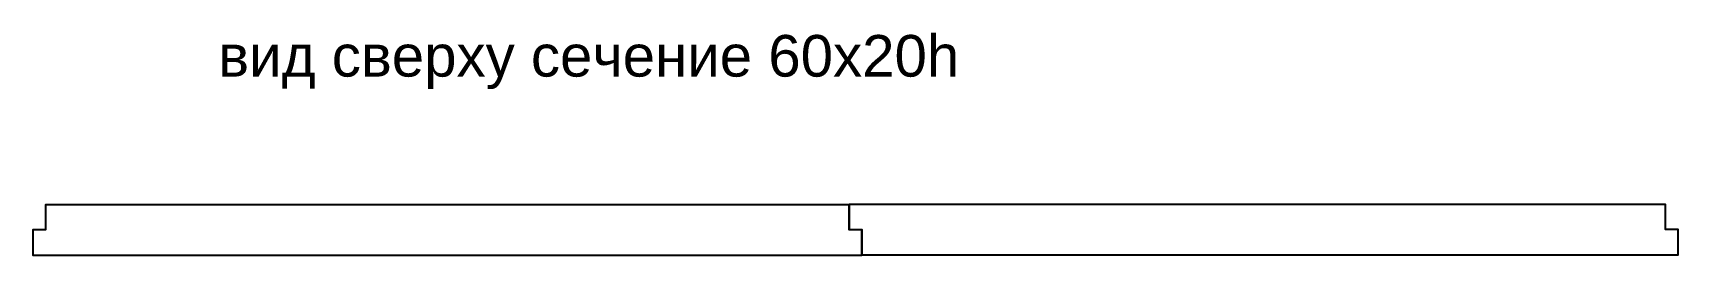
# Model space of a CAD drawing. Header units: inches. Extents: x 540 to 2514, y 559 to 826.
import ezdxf

# ---------------------------------------------------------------- set-up
doc = ezdxf.new("R2010")
doc.units = ezdxf.units.IN
doc.header["$MEASUREMENT"] = 0
doc.styles.get("Standard").update_dxf_attribs({"font": 'arial.ttf'})

msp = doc.modelspace()

# ---------------------------------------------------------------- linework, layer by layer
at = {"color": 4}
for points in [[(1534.3, 558.7), (1534.3, 589.1), (1519.3, 589.1), (1519.3, 619.4), (554.8, 619.4), (554.8, 589.1), (539.8, 589.1), (539.8, 558.7), (1534.3, 558.7)], [(1519.3, 619.8), (1519.3, 589.4), (1534.3, 589.4), (1534.3, 559.1), (2513.8, 559.1), (2513.8, 589.4), (2498.8, 589.4), (2498.8, 619.8), (1519.3, 619.8)]]:
    msp.add_lwpolyline(points, close=True, dxfattribs=at)

# ---------------------------------------------------------------- texts
at = {"insert": (762.1, 823.4), "char_height": 50, "attachment_point": 1}
msp.add_mtext_dynamic_manual_height_columns('вид сверху сечение 60х20h', width=1252.614, gutter_width=1, heights=[0], dxfattribs=at)

doc.saveas('drawing.dxf')
